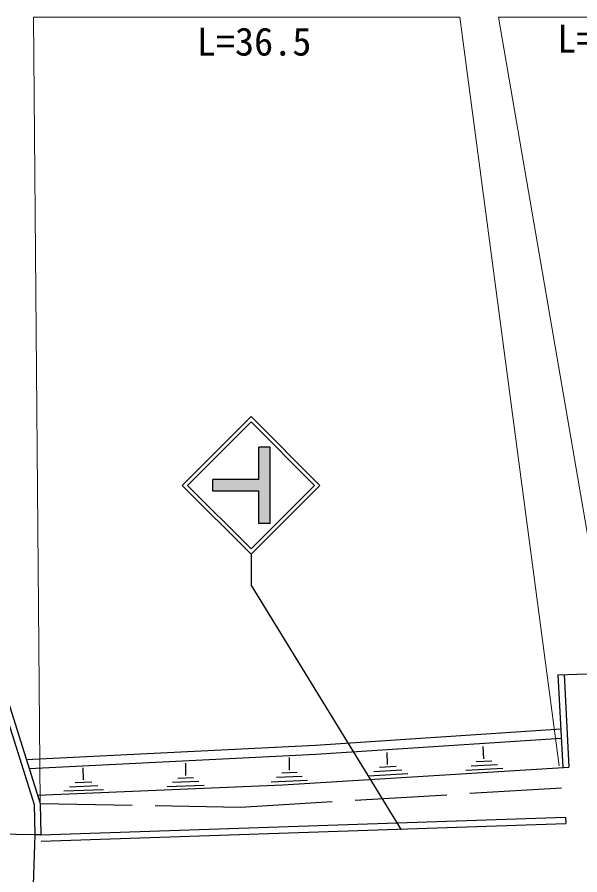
# Model space of a CAD drawing. Units: millimetres, scale not verified. Extents: x 40000 to 423008634, y 20000 to 333183309.
# Drawn here: x 307173 to 343912, y 283664 to 339705 of the extents above; entities that cross this region are included whole.
import ezdxf
from ezdxf.enums import TextEntityAlignment as Align

# ---------------------------------------------------------------- set-up
doc = ezdxf.new("R2010")
doc.units = ezdxf.units.MM
doc.header["$LTSCALE"] = 1000
doc.linetypes.add('DASHED', pattern=[7.5, 6, -1.5])
for name, color, linetype, lineweight in [('M-BGD', 7, 'Continuous', 25), ('M-STR-HTXT', 7, 'Continuous', 13), ('M-STR-STR1', 1, 'Continuous', 25), ('M-STR-STRC', 7, 'Continuous', 25)]:
    doc.layers.add(name, color=color, linetype=linetype, lineweight=lineweight)
doc.styles.add('ＭＳ ゴシック', font='')
doc.styles.get('ＭＳ ゴシック').set_extended_font_data('MS Gothic')

msp = doc.modelspace()

# ---------------------------------------------------------------- hatches: boundary and pattern name
at = {"layer": 'M-STR-STRC'}
msp.add_hatch(color=256, dxfattribs=at).paths.add_polyline_path([(319944, 309488), (322944, 309488), (322944, 311613), (323694, 311613), (323694, 306613), (322944, 306613), (322944, 308738), (319944, 308738)])

# ---------------------------------------------------------------- linework, layer by layer
at = {"layer": 'M-BGD'}
for p, q in [((303151, 304536), (308281, 288253)), ((303520, 304695), (308679, 288319)), ((342479, 296733), (344965, 296817)), ((342479, 296725), (342799, 290675)), ((342879, 296746), (343198, 290700)), ((337647, 291251), (337608, 292040)), ((331361, 290878), (331322, 291659)), ((318180, 290166), (318187, 290963)), ((324952, 290513), (324960, 291341)), ((338529, 290856), (336810, 290769)), ((338172, 291102), (337140, 291050)), ((311502, 289870), (311486, 290652)), ((325456, 290350), (324445, 290308)), ((324528, 289541), (343198, 290700)), ((332294, 290496), (330471, 290391)), ((331917, 290735), (330822, 290673)), ((338886, 290610), (336479, 290489)), ((319035, 289757), (317316, 289688)), ((318694, 290009), (317662, 289968)), ((326125, 289825), (323766, 289728)), ((325790, 290087), (324106, 290018)), ((332672, 290256), (330119, 290110)), ((308505, 288872), (324528, 289541)), ((312805, 289224), (310227, 289127)), ((312431, 289471), (310590, 289401)), ((312058, 289717), (310953, 289676)), ((319376, 289506), (316969, 289408)), ((308281, 288253), (308328, 286282)), ((308679, 288319), (308728, 286275)), ((308728, 286275), (342970, 287428)), ((308741, 285875), (342991, 287029)), ((342970, 287428), (342991, 287029)), ((308728, 286275), (308328, 286282))]:
    msp.add_line(p, q, dxfattribs=at)
at = {"layer": 'M-BGD', "linetype": 'DASHED'}
for p, q in [((321752, 288088), (343267, 289389)), ((308679, 288319), (321752, 288088))]:
    msp.add_line(p, q, dxfattribs=at)
at = {"layer": 'M-BGD'}
for points in [[(307771, 291203), (326647, 292146), (342665, 293202)], [(307957, 290612), (326682, 291547), (342697, 292603)]]:
    msp.add_lwpolyline(points, dxfattribs=at)
at = {"layer": 'M-STR-HTXT'}
for p, q in [((336067, 339705), (308243, 339705)), ((308679, 288319), (308243, 339705)), ((342555, 290778), (336067, 339705)), ((353201, 339705), (338598, 339705)), ((347165, 289822), (338598, 339705))]:
    msp.add_line(p, q, dxfattribs=at)
at = {"layer": 'M-STR-STR1'}
for q in [(302573, 286382), (308093, 279372)]:
    msp.add_line((308328, 286282), q, dxfattribs=at)
at = {"layer": 'M-STR-STRC'}
for p, q in [((317945, 309113), (322445, 313613)), ((326945, 309113), (322445, 313613)), ((318298, 309113), (322445, 313260)), ((326591, 309113), (322445, 313260)), ((323694, 311613), (322944, 311613)), ((322944, 309488), (322944, 311613)), ((323694, 306613), (323694, 311613)), ((319944, 308738), (319944, 309488)), ((322944, 309488), (319944, 309488)), ((317945, 309113), (322445, 304613)), ((318298, 309113), (322445, 304966)), ((322445, 304966), (326591, 309113)), ((322445, 304613), (326945, 309113)), ((322944, 308738), (319944, 308738)), ((322944, 306613), (322944, 308738)), ((323694, 306613), (322944, 306613)), ((322445, 304613), (322445, 302613)), ((332257, 286613), (322445, 302613))]:
    msp.add_line(p, q, dxfattribs=at)

# ---------------------------------------------------------------- texts
at = {"layer": 'M-STR-HTXT', "style": 'ＭＳ ゴシック'}
for s, p in [('L=28.0', (346167, 336833)), ('L=36.5', (322642, 336644))]:
    msp.add_text(s, height=1833, dxfattribs=at).set_placement(p, align=Align.BOTTOM_CENTER)

doc.saveas('drawing.dxf')
